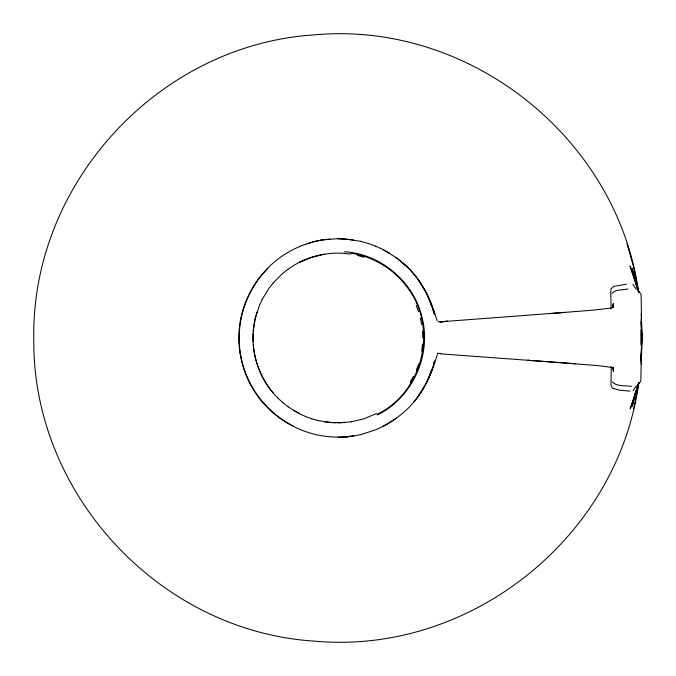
<?xml version="1.0" encoding="UTF-8"?>
<svg xmlns="http://www.w3.org/2000/svg" width="676" height="676" viewBox="0 0 676 676"><rect width="100%" height="100%" fill="white"/><g stroke="black" fill="none" stroke-linecap="round" stroke-linejoin="round"><path stroke-width="1.01" d="M613.233 307.639L613.267 303.592L613.225 307.47M634.62 279.095L632.178 269.056L638.981 292.75L630.032 265.998L639.048 292.522L637.079 287.731L639.471 292.573L637.992 290.748L640.823 293.739L641.161 295.944L641.693 337.485L641.161 363.958M641.194 319.038L641.693 337.476L641.186 360.502M432.336 368.564L433.164 365.834M641.178 360.942L641.38 352.965L640.831 381.247L638.043 384.255L639.496 382.413L637.138 387.272L638.693 383.419L630.201 409.022L638.702 383.216L631.832 406.428L634.603 395.604M253.094 333.386L253.077 341.955M641.287 361.305L642.2 337.468L641.211 313.639M641.203 344.768L641.186 330.184M641.203 345.554L641.186 329.389M641.186 360.181L641.761 337.476L641.169 321.252M613.259 305.831L613.419 304.115L612.735 307.453L613.056 306.887L612.312 307.724M253.17 331.485L255.232 318.32L259.415 305.628M421.723 351.123L422.5 344.515M638.702 382.979L638.457 385.041C616.208 538.637 469.228 655.264 314.501 641.135C159.57 631.426 31.857 493.759 33.8 338.532C31.316 183.306 158.547 45.199 313.444 34.941C468.122 20.28 615.506 136.391 638.296 289.911L638.575 292.015M638.719 382.937L633.784 408.456M437.634 353.193L437.583 353.768M635.415 392.612L632.339 405.93L635.947 390.855M257.117 311.889C247.323 341.566 255.427 376.346 277.98 398.13M437.228 354.765C430.975 376.878 420.556 398.561 402.44 413.382M416.34 370.355L418.638 364.077M429.598 375.915L431.989 369.476C427.967 381.492 421.604 392.671 413.459 402.364M431.989 369.603L429.573 375.991L432.268 369.003L426.328 383.047L418.25 396.229M259.33 305.645L262.187 299.569M262.102 299.578L269.048 288.213L273.248 282.957M413.568 376.388L410.315 382.202L413.56 376.422M612.135 293.325C615.735 288.998 622.9 290.266 627.945 288.931M633.032 390.745L636.395 385.717M267.992 268.22C247.813 288.373 237.124 317.475 239.498 345.901A85.396 73.997 80.9 0 0 244.061 368.673A88.472 76.726 81 0 0 253.813 389.765C263.378 405.161 277.135 417.861 293.283 426.1M273.172 282.965L282.576 273.526L287.883 269.386M396.339 418.233L402.583 413.357M361.187 434.499L376.126 429.64L383.072 426.404L396.466 418.19M287.799 269.394L293.418 265.668M389.858 422.559L396.33 418.216M293.342 265.676C308.535 256.356 326.618 252.013 344.397 253.382M377.073 414.354C423.058 392.553 438.53 327.615 407.307 287.427A85.725 74.208 80.8 0 0 393.584 272.648C381.594 262.457 366.798 255.689 351.258 253.213M377.394 414.971C412.275 397.767 431.829 355.373 422.094 317.686C413.932 282.036 381.137 254.075 344.625 251.742M383.14 426.37L389.993 422.542M305.282 259.601L299.223 262.449L311.518 257.328L324.463 254.193M299.907 246.486C266.074 260.243 241.687 293.942 239.186 330.37A86.866 75.197 80.9 0 0 240.124 353.649M376.54 413.543L364.246 418.655L351.258 421.849M299.671 246.317L314.627 241.476L322.266 239.938M306.997 243.63L314.526 241.493M345.875 436.95L338.008 437.279L353.54 436.062L361.314 434.474M314.492 241.501L322.122 239.938L337.78 238.704M611.231 308.019L593.798 310.107L549.064 313.613M626.441 284.114L613.757 286.48L611.214 288.584L610.774 290.435L611.087 308.695M353.54 436.037L345.799 436.966L353.675 436.012M322.131 239.963L330.006 239.017M337.983 422.914L351.3 421.79M565.297 312.388L440.152 321.818M440.287 321.81L447.258 321.328M440.456 321.793L447.461 321.32M447.613 321.311L438.023 321.894M344.692 422.584L331.375 422.601L318.151 420.599M630.074 391.134L619.233 390.136L612.338 388.1L610.986 384.914L611.239 366.645M631.561 386.334C625.401 385.345 616.858 386.833 612.321 381.957M336.082 422.838L324.7 421.892M338.161 437.068C304.293 437.338 271.152 418.858 253.585 389.9A88.877 77.081 81 0 1 243.782 368.766A86.866 75.154 80.9 0 1 240.174 353.641M437.972 353.328L440.684 353.447M440.211 353.827L528.463 360.316M575.589 363.798L527.584 360.249L565.558 363.054M564.325 362.961L597.922 365.631L611.357 367.313M353.328 239.887L337.654 238.696L345.588 238.991L360.984 241.4M344.346 253.339L351.013 254.151M360.84 241.4L368.488 243.504M357.511 255.401L363.967 257.235M311.737 418.799L318.235 420.582M368.352 243.504L375.805 246.191M305.476 416.509L311.813 418.782M611.89 367.44L612.963 367.921L612.431 367.583L613.166 368.395L612.853 367.829L613.538 371.099L613.149 367.524L613.309 369.13M375.679 246.191L382.895 249.436M288.044 406.783L299.417 413.729L305.56 416.492M293.671 410.459L299.493 413.712M389.697 253.23L382.751 249.452L396.187 257.556L408.05 267.645M396.06 257.556L402.178 262.389M282.796 402.668L288.12 406.766M402.904 263.032C420.7 277.684 430.891 299.062 437.152 320.796M402.896 263.057C412.445 271.329 420.328 281.453 426.176 292.649L429.412 299.603M277.895 398.147L282.881 402.651M273.442 393.246C261.832 379.718 254.827 362.53 253.196 344.811M632.922 284.326L636.31 289.311M418.047 279.492L426.235 292.759L432.226 306.98L434.482 314.602L432.226 307.115M429.75 300.49L432.167 306.676L429.437 299.696L432.226 306.98M416.23 305.366L418.545 311.628M626.965 243.546L633.522 266.564L638.55 291.981M635.93 284.266L632.187 268.49L634.705 279.526M420.362 318.041L421.68 324.565M422.475 331.189L422.745 337.848M641.203 322.275L641.693 337.485M613.326 367.71L613.394 371.589L613.369 369.392M434.567 361.06L433.73 363.925L434.567 361.06"/></g></svg>
